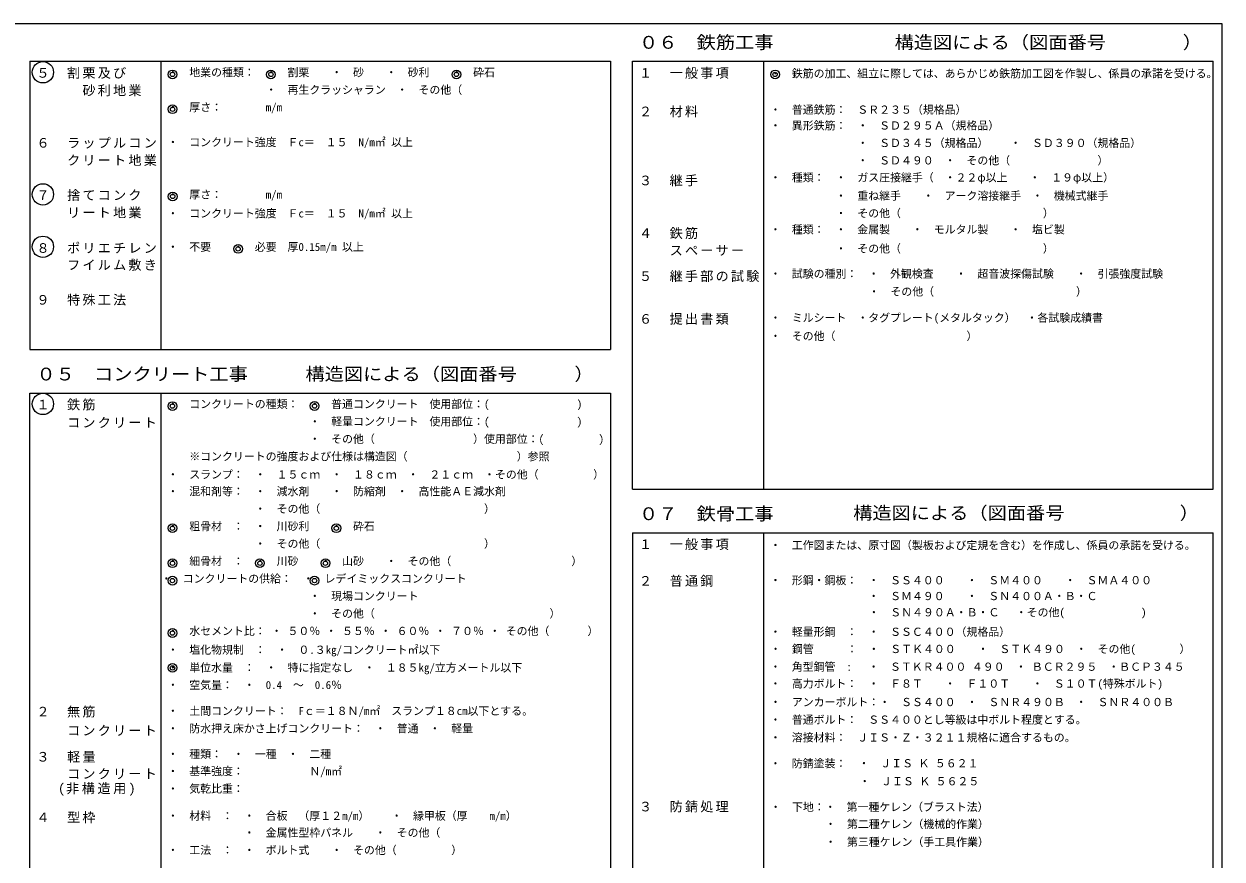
# Model space of a CAD drawing. Units: millimetres on the paper. Extents: x -281 to 274, y -183 to 198.
# Drawn here: x -0.2 to 274.2, y 6.5 to 197.8 of the extents above; entities that cross this region are included whole.
import ezdxf
from ezdxf.enums import TextEntityAlignment as Align

# ---------------------------------------------------------------- set-up
doc = ezdxf.new("R2010")
doc.units = ezdxf.units.MM
for name, color, linetype in [('1-3_ 給排水', 6, 'Continuous'), ('1-4', 6, 'Continuous'), ('1-B', 6, 'Continuous'), ('1-C', 6, 'Continuous')]:
    doc.layers.add(name, color=color, linetype=linetype)
for name, color, linetype, lineweight in [('1-8_ 記  号', 2, 'Continuous', 9), ('1-D', 3, 'Continuous', 25), ('C-0_ 通り芯', 2, 'Continuous', 9)]:
    doc.layers.add(name, color=color, linetype=linetype, lineweight=lineweight)
doc.styles.add('ＭＳ ゴシック', font='')
doc.styles.get('ＭＳ ゴシック').set_extended_font_data('MS Gothic')

msp = doc.modelspace()

# ---------------------------------------------------------------- linework, layer by layer
at = {"layer": '1-8_ 記  号'}
for centre, radius in [((4.123, 186.781), 2.443), ((33.814, 186.28), 1), ((33.814, 186.28), 0.5), ((56.345, 186.273), 1), ((56.345, 186.273), 0.5), ((98.838, 186.278), 1), ((98.838, 186.278), 0.5), ((171.826, 186.289), 1), ((171.826, 186.289), 0.5), ((33.823, 178.289), 1), ((33.823, 178.289), 0.5), ((4.123, 158.781), 2.443), ((33.853, 158.321), 1), ((33.853, 158.321), 0.5), ((4.123, 146.781), 2.443), ((48.838, 146.292), 1), ((48.838, 146.292), 0.5), ((4.123, 110.781), 2.443), ((33.798, 110.294), 1), ((33.798, 110.294), 0.5), ((66.357, 110.31), 1), ((66.357, 110.31), 0.5), ((33.799, 82.3), 1), ((33.799, 82.3), 0.5), ((71.337, 82.291), 1), ((71.337, 82.291), 0.5), ((33.816, 74.275), 1), ((33.816, 74.275), 0.5), ((53.834, 74.283), 1), ((53.834, 74.283), 0.5), ((68.841, 74.278), 1), ((68.841, 74.278), 0.5), ((33.8, 70.293), 1), ((33.8, 70.293), 0.5), ((66.34, 70.294), 1), ((66.34, 70.294), 0.5), ((33.802, 58.294), 1), ((33.802, 58.294), 0.5), ((33.817, 50.299), 1), ((33.817, 50.299), 0.5)]:
    msp.add_circle(centre, radius, dxfattribs=at)
at = {"layer": '1-D'}
for p, q in [((1.155, 189.281), (134.155, 189.281)), ((1.155, 189.281), (1.155, 123.281)), ((31.155, 189.281), (31.155, 123.281)), ((134.155, 189.281), (134.155, 123.281)), ((139.155, 189.281), (272.155, 189.281)), ((139.155, 91.281), (139.155, 189.281)), ((169.155, 189.281), (169.155, 91.281)), ((272.155, 91.281), (272.155, 189.281)), ((1.155, 123.281), (134.155, 123.281)), ((1.155, 113.281), (134.155, 113.281)), ((1.155, -156.72), (1.155, 113.281)), ((31.155, 113.281), (31.155, -156.72)), ((134.155, 113.281), (134.155, -156.72)), ((139.155, 91.281), (272.155, 91.281)), ((139.155, 81.281), (272.155, 81.281)), ((169.155, 81.281), (169.155, -156.72))]:
    msp.add_line(p, q, dxfattribs=at)
msp.add_lwpolyline([(139.155, 81.281), (139.155, -156.72), (272.155, -156.72), (272.155, 81.281)], dxfattribs=at)
at = {"layer": 'C-0_ 通り芯', "color": 7, "lineweight": 18}
msp.add_line((274.192, 197.842), (-280.946, 197.842), dxfattribs=at)
msp.add_lwpolyline([(-280.946, -182.975), (274.192, -182.975), (274.192, 197.842)], dxfattribs=at)

# ---------------------------------------------------------------- texts
at = {"layer": '1-3_ 給排水', "style": 'ＭＳ ゴシック'}
for s, p in [('・\u3000地業の種類：\u3000・\u3000割栗\u3000\u3000・\u3000砂\u3000\u3000・\u3000砂利\u3000\u3000・\u3000砕石\u3000', (32.655, 185.281)), ('\u3000\u3000\u3000\u3000\u3000\u3000\u3000\u3000\u3000・\u3000再生クラッシャラン\u3000・\u3000その他（', (32.655, 181.281)), ('・\u3000厚さ：\u3000\u3000\u3000\u3000m/m\u3000\u3000', (32.655, 177.281)), ('・\u3000コンクリート強度\u3000Ｆc＝\u3000１５\u3000N/m㎡ 以上', (32.655, 169.281)), ('・\u3000厚さ：\u3000\u3000\u3000\u3000m/m\u3000\u3000', (32.655, 157.281)), ('・\u3000コンクリート強度\u3000Ｆc＝\u3000１５\u3000N/m㎡ 以上', (32.655, 152.964)), ('・\u3000不要\u3000\u3000・\u3000必要\u3000厚0.15m/m 以上', (32.655, 145.281)), ('・\u3000コンクリートの種類：\u3000・\u3000普通コンクリート\u3000使用部位：(\u3000\u3000\u3000\u3000\u3000\u3000\u3000\u3000)\u3000\u3000', (32.655, 109.281)), ('\u3000\u3000\u3000\u3000\u3000\u3000\u3000\u3000\u3000\u3000\u3000\u3000\u3000・\u3000軽量コンクリート\u3000使用部位：(\u3000\u3000\u3000\u3000\u3000\u3000\u3000\u3000)', (32.655, 105.281)), ('\u3000\u3000\u3000\u3000\u3000\u3000\u3000\u3000\u3000\u3000\u3000\u3000\u3000・\u3000その他（\u3000\u3000\u3000\u3000\u3000\u3000\u3000\u3000\u3000）使用部位：(\u3000\u3000\u3000\u3000\u3000)', (32.655, 101.281)), ('\u3000\u3000※コンクリートの強度および仕様は構造図（\u3000\u3000\u3000\u3000\u3000\u3000\u3000\u3000\u3000\u3000）参照', (32.655, 97.281)), ('・\u3000スランプ：\u3000・\u3000１５ｃｍ\u3000・\u3000１８ｃｍ\u3000・\u3000２１ｃｍ\u3000・その他（\u3000\u3000\u3000\u3000\u3000）', (32.655, 93.137)), ('・\u3000混和剤等：\u3000・\u3000減水剤\u3000\u3000・\u3000防縮剤\u3000・\u3000高性能ＡＥ減水剤', (32.655, 89.281)), ('\u3000\u3000\u3000\u3000\u3000\u3000\u3000\u3000・\u3000その他（\u3000\u3000\u3000\u3000\u3000\u3000\u3000\u3000\u3000\u3000\u3000\u3000\u3000\u3000\u3000）', (32.655, 85.281)), ('・\u3000粗骨材\u3000：\u3000・\u3000川砂利\u3000\u3000・\u3000砕石', (32.655, 81.281)), ('\u3000\u3000\u3000\u3000\u3000\u3000\u3000\u3000・\u3000その他（\u3000\u3000\u3000\u3000\u3000\u3000\u3000\u3000\u3000\u3000\u3000\u3000\u3000\u3000\u3000）', (32.655, 77.281)), ('・\u3000細骨材\u3000：\u3000・\u3000川砂\u3000\u3000・\u3000山砂\u3000\u3000・\u3000その他（\u3000\u3000\u3000\u3000\u3000\u3000\u3000\u3000\u3000\u3000\u3000）', (32.655, 73.281)), ('・\u3000コンクリートの供給：\u3000・\u3000レデイミックスコンクリート', (31.155, 69.281)), ('\u3000\u3000\u3000\u3000\u3000\u3000\u3000\u3000\u3000\u3000\u3000\u3000\u3000・\u3000現場コンクリート', (32.655, 65.281)), ('\u3000\u3000\u3000\u3000\u3000\u3000\u3000\u3000\u3000\u3000\u3000\u3000\u3000・\u3000その他（\u3000\u3000\u3000\u3000\u3000\u3000\u3000\u3000\u3000\u3000\u3000\u3000\u3000\u3000\u3000\u3000）', (32.655, 61.281)), ('・\u3000水セメント比： ・ ５０％ ・ ５５％ ・ ６０％ ・ ７０％ ・ その他（     \u3000）', (32.655, 57.281)), ('・\u3000塩化物規制\u3000：\u3000・\u3000０.３kg/コンクリート㎡以下', (32.655, 52.975)), ('・\u3000単位水量\u3000：\u3000・\u3000特に指定なし\u3000・\u3000１８５㎏/立方メートル以下', (32.655, 48.892)), ('・\u3000空気量：\u3000・\u30000.4\u3000～\u30000.6％', (32.655, 44.914))]:
    msp.add_text(s, height=1.833, dxfattribs=at).set_placement(p, align=Align.BOTTOM_LEFT)
at = {"layer": '1-3_ 給排水', "color": 3, "style": 'ＭＳ ゴシック', "width": 1.1}
msp.add_text('０５\u3000コンクリート工事\u3000\u3000\u3000構造図による（図面番号\u3000\u3000\u3000）', height=2.933, dxfattribs=at).set_placement((2.655, 115.281), align=Align.BOTTOM_LEFT)
at = {"layer": '1-3_ 給排水', "color": 2, "char_height": 2.199, "attachment_point": 7, "style": 'ＭＳ ゴシック'}
for s, insert in [('\\T1.17;５\u3000割栗及び', (2.655, 185.281)), ('\\T1.17;\u3000\u3000\u3000砂利地業', (2.655, 181.281)), ('\\T1.17;６\u3000ラップルコン', (2.655, 169.281)), ('\\T1.17;\u3000\u3000クリート地業', (2.655, 165.281)), ('\\T1.17;７\u3000捨てコンク', (2.655, 157.281)), ('\\T1.17;\u3000\u3000リート地業', (2.655, 153.281)), ('\\T1.17;８\u3000ポリエチレン', (2.655, 145.281)), ('\\T1.17;\u3000\u3000フイルム敷き', (2.655, 141.281)), ('\\T1.17;９\u3000特殊工法', (2.655, 133.281)), ('\\T1.17;１\u3000鉄筋', (2.655, 109.281)), ('\\T1.17;\u3000\u3000コンクリート', (2.655, 105.281))]:
    msp.add_mtext(s, dxfattribs=dict(at, insert=insert))
at = {"layer": '1-4', "color": 3, "style": 'ＭＳ ゴシック', "width": 1.1}
for s, p in [('０６\u3000鉄筋工事', (140.655, 191.281)), ('構造図による（図面番号\u3000\u3000\u3000\u3000）', (199.194, 191.281)), ('構造図による（図面番号\u3000\u3000\u3000\u3000\u3000\u3000）', (189.699, 83.448))]:
    msp.add_text(s, height=2.933, dxfattribs=at).set_placement(p, align=Align.BOTTOM_LEFT)
at = {"layer": '1-4', "style": 'ＭＳ ゴシック'}
for s, p in [('・\u3000鉄筋の加工、組立に際しては、あらかじめ鉄筋加工図を作製し、係員の承諾を受ける｡', (170.655, 185.02)), ('・\u3000普通鉄筋：\u3000ＳＲ２３５（規格品）\u3000\u3000', (170.655, 176.721)), ('・\u3000異形鉄筋：\u3000・\u3000ＳＤ２９５Ａ（規格品）\u3000\u3000', (170.655, 173.093)), ('\u3000\u3000\u3000\u3000\u3000\u3000\u3000\u3000・\u3000ＳＤ３４５（規格品）\u3000\u3000・\u3000ＳＤ３９０（規格品）', (170.655, 169.093)), ('\u3000\u3000\u3000\u3000\u3000\u3000\u3000\u3000・\u3000ＳＤ４９０\u3000・\u3000その他（\u3000\u3000\u3000\u3000\u3000\u3000\u3000\u3000）', (170.655, 165.093)), ('・\u3000種類：\u3000・\u3000ガス圧接継手（\u3000・２２φ以上\u3000\u3000・\u3000１９φ以上）', (170.655, 161.186)), ('\u3000\u3000\u3000\u3000\u3000\u3000・\u3000重ね継手\u3000\u3000・\u3000アーク溶接継手\u3000・\u3000機械式継手', (170.655, 157)), ('\u3000\u3000\u3000\u3000\u3000\u3000・\u3000その他（\u3000\u3000\u3000\u3000\u3000\u3000\u3000\u3000\u3000\u3000\u3000\u3000\u3000）', (170.655, 153)), ('・\u3000種類：\u3000・\u3000金属製\u3000\u3000・\u3000モルタル製\u3000\u3000・\u3000塩ビ製', (170.655, 149.278)), ('\u3000\u3000\u3000\u3000\u3000\u3000・\u3000その他（\u3000\u3000\u3000\u3000\u3000\u3000\u3000\u3000\u3000\u3000\u3000\u3000\u3000）', (170.655, 144.906)), ('・\u3000試験の種別：\u3000・\u3000外観検査\u3000\u3000・\u3000超音波探傷試験\u3000\u3000・\u3000引張強度試験', (170.655, 139.132)), ('\u3000\u3000\u3000\u3000\u3000\u3000\u3000\u3000\u3000・\u3000その他（\u3000\u3000\u3000\u3000\u3000\u3000\u3000\u3000\u3000\u3000\u3000\u3000\u3000）', (170.731, 135.056)), ('・\u3000ミルシート\u3000・タグプレート(メタルタック）\u3000・各試験成績書', (170.655, 129.054)), ('・\u3000その他（\u3000\u3000\u3000\u3000\u3000\u3000\u3000\u3000\u3000\u3000\u3000\u3000）', (170.655, 124.857))]:
    msp.add_text(s, height=1.833, dxfattribs=at).set_placement(p, align=Align.BOTTOM_LEFT)
at = {"layer": '1-4', "color": 2, "char_height": 2.199, "attachment_point": 7, "style": 'ＭＳ ゴシック'}
for s, insert in [('\\T1.17;１\u3000一般事項', (140.655, 185.281)), ('\\T1.17;２\u3000材料', (140.655, 176.463)), ('\\T1.17;３\u3000継手', (140.655, 160.65)), ('\\T1.17;４\u3000鉄筋', (140.655, 148.558)), ('\\T1.17;\u3000\u3000スペーサー', (140.655, 144.72)), ('\\T1.17;５\u3000継手部の試験', (140.655, 138.716)), ('\\T1.17;６\u3000提出書類', (140.655, 128.916))]:
    msp.add_mtext(s, dxfattribs=dict(at, insert=insert))
at = {"layer": '1-B', "style": 'ＭＳ ゴシック'}
for s, p in [('・\u3000土間コンクリート：\u3000Fｃ＝１８Ｎ/m㎡\u3000スランプ１８cm以下とする。', (32.655, 38.964)), ('・\u3000防水押え床かさ上げコンクリート：\u3000・\u3000普通\u3000・\u3000軽量', (32.655, 34.947)), ('・\u3000種類：\u3000・\u3000一種\u3000・\u3000二種', (32.655, 29.085)), ('・\u3000基準強度：\u3000\u3000\u3000\u3000\u3000\u3000Ｎ/m㎡', (32.655, 25.162)), ('・\u3000気乾比重：\u3000', (32.655, 21.157)), ('・\u3000材料\u3000：\u3000・\u3000合板\u3000（厚１２m/m）\u3000\u3000・\u3000縁甲板（厚\u3000\u3000m/m）', (32.655, 14.937)), ('\u3000\u3000\u3000\u3000\u3000\u3000\u3000・\u3000金属性型枠パネル\u3000\u3000・\u3000その他（', (32.655, 11.083)), ('・\u3000工法\u3000：\u3000・\u3000ボルト式\u3000\u3000・\u3000その他（\u3000\u3000\u3000\u3000\u3000）', (32.655, 7.083))]:
    msp.add_text(s, height=1.833, dxfattribs=at).set_placement(p, align=Align.BOTTOM_LEFT)
at = {"layer": '1-B', "color": 2, "char_height": 2.199, "attachment_point": 7, "style": 'ＭＳ ゴシック'}
for s, insert in [('\\T1.17;２\u3000無筋', (2.655, 38.92)), ('\\T1.17;\u3000\u3000コンクリート', (2.655, 34.725)), ('\\T1.17;３\u3000軽量', (2.655, 28.592)), ('\\T1.17;\u3000\u3000コンクリート', (2.655, 24.817)), ('\\T1.2;(非構造用)', (7.636, 21.015)), ('\\T1.17;４\u3000型枠', (2.655, 14.719))]:
    msp.add_mtext(s, dxfattribs=dict(at, insert=insert))
at = {"layer": '1-C', "color": 3, "style": 'ＭＳ ゴシック', "width": 1.1}
msp.add_text('０７\u3000鉄骨工事', height=2.933, dxfattribs=at).set_placement((140.655, 83.281), align=Align.BOTTOM_LEFT)
at = {"layer": '1-C', "style": 'ＭＳ ゴシック'}
for s, p in [('・\u3000工作図または、原寸図（製板および定規を含む）を作成し、係員の承諾を受ける｡', (170.655, 76.937)), ('・\u3000形鋼・鋼板：\u3000・\u3000ＳＳ４００\u3000\u3000・\u3000ＳＭ４００\u3000\u3000・\u3000ＳＭＡ４００', (170.655, 68.907)), ('\u3000\u3000\u3000\u3000\u3000\u3000\u3000\u3000\u3000・\u3000ＳＭ４９０\u3000\u3000・\u3000ＳＮ４００Ａ・Ｂ・Ｃ\u3000\u3000\u3000', (170.655, 65.279)), ('・\u3000軽量形鋼\u3000：\u3000・\u3000ＳＳＣ４００（規格品）\u3000', (170.655, 57.09)), ('・\u3000鋼管\u3000\u3000\u3000：\u3000・\u3000ＳＴＫ４００\u3000\u3000・\u3000ＳＴＫ４９０\u3000・\u3000その他(\u3000\u3000\u3000\u3000）', (170.689, 53.152)), ('・\u3000角型鋼管\u3000:   ・\u3000ＳＴＫＲ４００ ４９０  ・ ＢＣＲ２９５\u3000・ＢＣＰ３４５\u3000\u3000\u3000\u3000\u3000\u3000', (170.655, 49.09)), ('・\u3000高力ボルト：\u3000・\u3000Ｆ８Ｔ\u3000\u3000・\u3000Ｆ１０Ｔ\u3000\u3000・\u3000Ｓ１０Ｔ(特殊ボルト)', (170.655, 45.222)), ('・\u3000普通ボルト：\u3000ＳＳ４００とし等級は中ボルト程度とする。', (170.655, 36.956)), ('・\u3000溶接材料：\u3000ＪＩＳ・Ｚ・３２１１規格に適合するもの。', (170.655, 32.876)), ('・\u3000防錆塗装：', (170.655, 26.932)), ('・\u3000ＪＩＳ Ｋ ５６２１', (190.921, 26.965)), ('・\u3000ＪＩＳ Ｋ ５６２５', (191.106, 22.847)), ('・\u3000下地：・\u3000第一種ケレン（ブラスト法）\u3000', (170.702, 16.95)), ('・\u3000第二種ケレン（機械的作業）\u3000', (183.285, 13.043)), ('・\u3000第三種ケレン（手工具作業）', (183.285, 8.951))]:
    msp.add_text(s, height=1.833, dxfattribs=at).set_placement(p, align=Align.BOTTOM_LEFT)
at = {"layer": '1-C', "color": 2, "char_height": 2.199, "attachment_point": 7, "style": 'ＭＳ ゴシック'}
for s, insert in [('\\T1.17;１\u3000一般事項', (140.655, 77.281)), ('\\T1.17;２\u3000普通鋼', (140.655, 68.907)), ('\\T1.17;３\u3000防錆処理', (140.655, 17.179))]:
    msp.add_mtext(s, dxfattribs=dict(at, insert=insert))
at = {"layer": '1-D', "color": 6, "style": 'ＭＳ ゴシック'}
for s, p in [('・\u3000ＳＮ４９０Ａ・Ｂ・Ｃ\u3000 ・その他(              )', (193.196, 61.555)), ('・\u3000アンカーボルト：・\u3000ＳＳ４００\u3000・\u3000ＳＮＲ４９０Ｂ\u3000・\u3000ＳＮＲ４００Ｂ', (170.669, 40.993))]:
    msp.add_text(s, height=1.833, dxfattribs=at).set_placement(p, align=Align.BOTTOM_LEFT)

doc.saveas('drawing.dxf')
